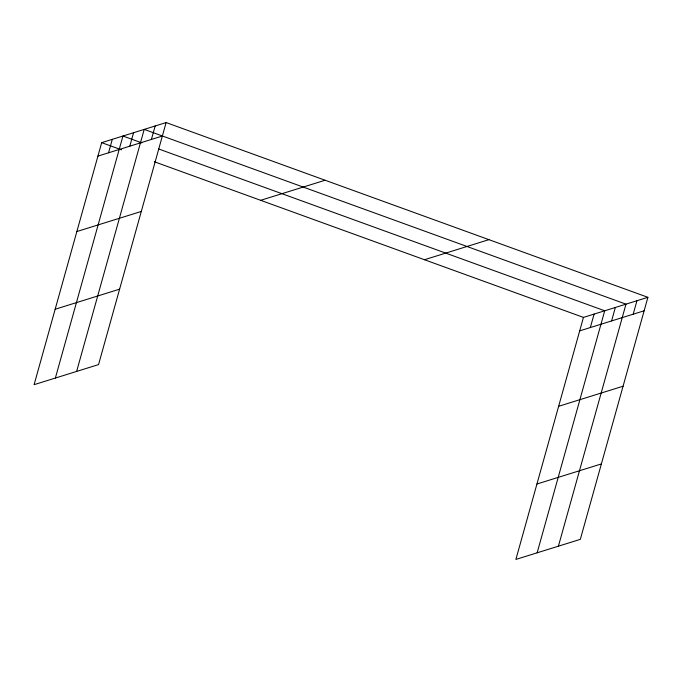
<?xml version="1.0" encoding="UTF-8"?>
<svg xmlns="http://www.w3.org/2000/svg" width="682" height="682" viewBox="0 0 682 682"><rect width="100%" height="100%" fill="white"/><g stroke="black" fill="none" stroke-linecap="round" stroke-linejoin="round"><path stroke-width="1.02" d="M166.118 122.564L101.678 142.649L34.1 384.674L98.549 364.597L166.118 122.564L647.9 297.326L580.322 539.351L515.882 559.436L583.451 317.403L647.9 297.326M108.549 152.794L112.308 139.333M55.37 378.05L122.939 136.016L141.822 142.87M129.819 146.17L133.578 132.709M76.631 371.426L144.209 129.392L625.991 304.155L558.413 546.18M151.404 139.443L155.164 125.974M590.331 327.556L594.09 314.095M537.143 552.812L604.721 310.779L158.718 148.991M611.592 320.932L615.352 307.463M633.186 314.206L636.945 300.736M97.918 156.11L162.359 136.033M76.853 231.539L141.302 211.454M260.66 200.312L325.109 180.236M55.157 309.253L119.606 289.168M424.468 259.731L488.917 239.655M579.691 330.872L644.14 310.787M558.635 406.302L623.084 386.217M536.939 484.007L601.379 463.931M101.678 142.649L121.549 149.852M154.337 161.745L583.451 317.403"/></g></svg>
